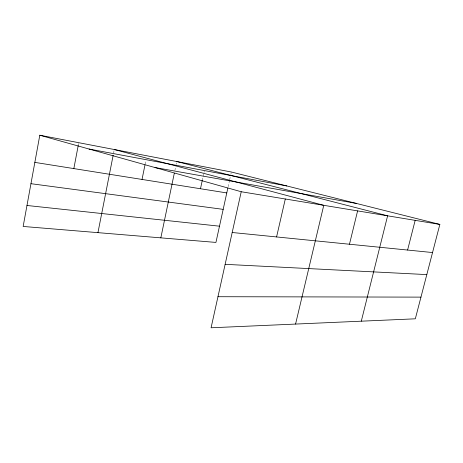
<?xml version="1.0" encoding="UTF-8"?>
<svg xmlns="http://www.w3.org/2000/svg" width="463" height="463" viewBox="0 0 463 463"><rect width="100%" height="100%" fill="white"/><g stroke="black" fill="none" stroke-linecap="round" stroke-linejoin="round"><path stroke-width="0.35" stroke-dasharray="2.31 1.74" d="M78.224 145.498L78.623 143.397M113.597 153.056L114.153 150.232M145.139 164.128L145.845 160.649M174.881 170.459L175.599 167.021M176.171 164.272L176.461 162.895M202.29 180.315L204.241 171.188M228.149 186.653L229.526 180.379M229.677 179.679L230.748 174.8M230.898 174.105L231.205 172.711"/><path stroke-width="0.69" d="M39.801 135.219L241.223 191.74L211.076 327.781L415.323 318.81L439.85 224.416L231.355 172.01L39.801 135.219L23.15 226.453L215.937 242.421L227.848 188.047M73.837 168.596L78.224 145.498M97.948 232.646L113.18 155.18M142.031 179.441L145 164.828M160.829 237.86L174.308 173.214M200.485 188.742L202.29 180.315M276.579 236.946L285.306 198.992M295.568 324.071L323.764 205.317L114.292 149.526M349.467 244.238L357.604 210.885M361.296 321.183L387.612 215.822L176.75 161.523M407.596 250.049L415.172 220.353M217.963 296.719L420.954 297.124M225.14 264.327L426.811 274.6M232.189 232.501L432.54 252.543M26.976 205.479L219.491 226.187M30.952 183.695L223.178 209.363M34.841 162.386L226.777 192.926M241.223 191.74L439.85 224.416M154.995 167.542L356.215 203.396M89.104 149.051L286.788 185.947"/></g></svg>
